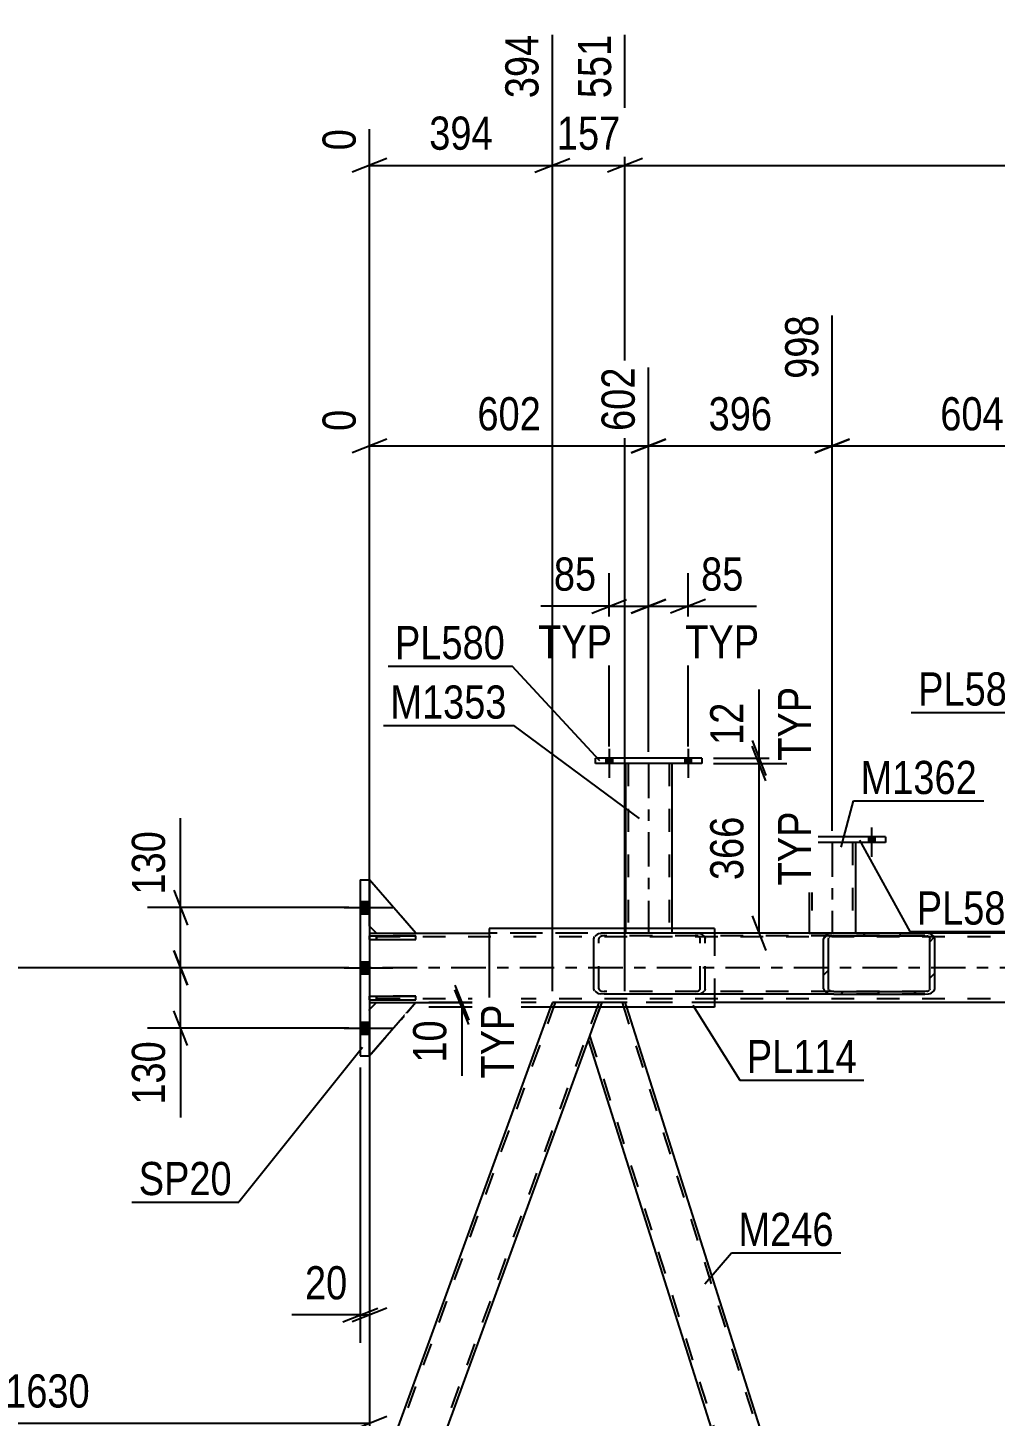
# Model space of a CAD drawing. Header units: millimetres. Extents: x -853 to 336, y -866 to -25.
# Drawn here: x -782.4 to -698.9, y -319 to -199.1 of the extents above; entities that cross this region are included whole.
import ezdxf

# ---------------------------------------------------------------- set-up
doc = ezdxf.new("R2010")
doc.units = ezdxf.units.MM
doc.linetypes.add('DXK_LINE_DOT2', pattern=[3.9198, 1.9599, -1.9599])
doc.linetypes.add('DXK_LINE_DOT3', pattern=[5.9187, 2.979, -0.9799, 0.9799, -0.9799])
doc.styles.add('Arial Narrow', font='ARIALN.TTF', dxfattribs={"height": 0.2})

# ---------------------------------------------------------------- blocks, each defined once
blk = doc.blocks.new('Part-570393679-12261 - 12244')
at = {"color": 2, "linetype": 'Continuous'}
for p, q in [((-753.69, -272.71), (-753.69, -287.91)), ((-753.69, -272.71), (-752.89, -272.71)), ((-752.89, -272.71), (-752.89, -287.91)), ((-753.69, -287.91), (-752.89, -287.91))]:
    blk.add_line(p, q, dxfattribs=at)
blk = doc.blocks.new('Part-570393679-12367 - 12244')
at = {"color": 2, "linetype": 'Continuous'}
for p, q in [((-724.2, -262.19), (-733.4, -262.19)), ((-733.4, -262.67), (-733.4, -262.19)), ((-724.2, -262.19), (-724.2, -262.67)), ((-724.2, -262.67), (-733.4, -262.67))]:
    blk.add_line(p, q, dxfattribs=at)
blk = doc.blocks.new('Part-570393679-12428 - 12244')
at = {"color": 2, "linetype": 'Continuous'}
for p, q in [((-730.8, -262.67), (-730.8, -276.91)), ((-726.8, -262.67), (-726.8, -276.91))]:
    blk.add_line(p, q, dxfattribs=at)
at = {"color": 7, "linetype": 'DXK_LINE_DOT2'}
for p, q in [((-726.8, -262.67), (-730.8, -262.67)), ((-730.8, -262.67), (-730.76, -262.67)), ((-730.56, -262.67), (-730.56, -277.31)), ((-727.04, -262.67), (-727.04, -277.31)), ((-730.8, -276.91), (-730.8, -277.31)), ((-726.8, -276.91), (-726.8, -277.31)), ((-726.8, -277.31), (-730.8, -277.31))]:
    blk.add_line(p, q, dxfattribs=at)
at = {"color": 7, "linetype": 'DXK_LINE_DOT3'}
blk.add_line((-728.8, -262.67), (-728.8, -277.31), dxfattribs=at)
blk = doc.blocks.new('Part-570393679-12443 - 12244')
at = {"color": 2, "linetype": 'Continuous'}
for p, q in [((-752.89, -277.31), (-752.29, -277.31)), ((-748.89, -277.31), (-742.57, -277.31)), ((-659.53, -277.31), (-723.12, -277.31)), ((-752.89, -283.31), (-752.29, -283.31)), ((-748.89, -283.31), (-742.57, -283.31)), ((-659.53, -283.31), (-723.12, -283.31))]:
    blk.add_line(p, q, dxfattribs=at)
at = {"color": 7, "linetype": 'DXK_LINE_DOT2'}
for p, q in [((-752.89, -277.31), (-752.89, -283.31)), ((-79.97, -277.63), (-752.89, -277.63)), ((-752.29, -277.31), (-748.89, -277.31)), ((-87.28, -277.31), (-742.57, -277.31)), ((-723.12, -277.31), (-742.57, -277.31)), ((-79.97, -282.99), (-752.89, -282.99)), ((-752.29, -283.31), (-748.89, -283.31)), ((-79.97, -283.31), (-742.57, -283.31)), ((-723.12, -283.31), (-742.57, -283.31))]:
    blk.add_line(p, q, dxfattribs=at)
at = {"color": 7, "linetype": 'DXK_LINE_DOT3'}
blk.add_line((-79.97, -280.31), (-752.89, -280.31), dxfattribs=at)
blk = doc.blocks.new('Part-570393679-12560 - 12244')
at = {"color": 7, "linetype": 'DXK_LINE_DOT2'}
for p, q in [((-748.89, -282.75), (-752.89, -282.75)), ((-752.89, -282.75), (-752.89, -283.07)), ((-752.29, -282.75), (-752.29, -283.07)), ((-748.89, -283.07), (-748.89, -282.75)), ((-752.89, -283.07), (-748.89, -283.07))]:
    blk.add_line(p, q, dxfattribs=at)
blk = doc.blocks.new('Part-570393679-12447 - 12244')
at = {"color": 2, "linetype": 'Continuous'}
for p, q in [((-748.89, -277.31), (-752.89, -272.71)), ((-752.89, -276.71), (-752.29, -277.31)), ((-752.29, -277.31), (-748.89, -277.31))]:
    blk.add_line(p, q, dxfattribs=at)
at = {"color": 7, "linetype": 'DXK_LINE_DOT2'}
blk.add_line((-752.89, -276.71), (-752.89, -272.71), dxfattribs=at)
blk = doc.blocks.new('Part-570393679-12475 - 12244')
at = {"color": 2, "linetype": 'Continuous'}
for p, q in [((-714.95, -269.47), (-714.95, -277.31)), ((-710.95, -269.47), (-710.95, -277.31))]:
    blk.add_line(p, q, dxfattribs=at)
at = {"color": 7, "linetype": 'DXK_LINE_DOT2'}
for p, q in [((-710.95, -269.47), (-714.95, -269.47)), ((-714.92, -269.47), (-714.95, -269.47)), ((-714.71, -269.47), (-714.71, -277.31)), ((-711.19, -269.47), (-711.19, -277.31)), ((-714.95, -277.31), (-714.95, -277.31)), ((-714.95, -277.31), (-710.95, -277.31)), ((-710.95, -277.31), (-710.95, -277.31)), ((-710.95, -277.31), (-710.95, -277.31))]:
    blk.add_line(p, q, dxfattribs=at)
at = {"color": 7, "linetype": 'DXK_LINE_DOT3'}
blk.add_line((-712.95, -269.47), (-712.95, -277.31), dxfattribs=at)
blk = doc.blocks.new('Part-570393679-12642 - 12244')
at = {"color": 7, "linetype": 'DXK_LINE_DOT2'}
for p, q in [((-752.89, -283.91), (-752.29, -283.31)), ((-748.89, -283.31), (-752.89, -287.91)), ((-752.89, -287.91), (-752.89, -283.91)), ((-752.29, -283.31), (-748.89, -283.31))]:
    blk.add_line(p, q, dxfattribs=at)
blk = doc.blocks.new('Part-570393679-12540 - 12244')
at = {"color": 2, "linetype": 'Continuous'}
for p, q in [((-708.35, -268.99), (-717.55, -268.99)), ((-717.55, -269.47), (-717.55, -268.99)), ((-708.35, -269.47), (-717.55, -269.47)), ((-708.35, -268.99), (-708.35, -269.47))]:
    blk.add_line(p, q, dxfattribs=at)
blk = doc.blocks.new('Part-570393679-12557 - 12244')
at = {"color": 7, "linetype": 'DXK_LINE_DOT2'}
for p, q in [((-748.89, -277.31), (-752.89, -272.71)), ((-752.89, -272.71), (-752.89, -276.71)), ((-752.89, -276.71), (-752.29, -277.31)), ((-752.29, -277.31), (-748.89, -277.31))]:
    blk.add_line(p, q, dxfattribs=at)
blk = doc.blocks.new('Part-570393679-12558 - 12244')
at = {"color": 2, "linetype": 'Continuous'}
for p, q in [((-752.89, -283.07), (-752.89, -282.75)), ((-752.89, -282.75), (-748.89, -282.75)), ((-748.89, -283.07), (-748.89, -282.75)), ((-752.89, -283.07), (-748.89, -283.07))]:
    blk.add_line(p, q, dxfattribs=at)
at = {"color": 7, "linetype": 'DXK_LINE_DOT2'}
blk.add_line((-752.29, -283.07), (-752.29, -282.75), dxfattribs=at)
blk = doc.blocks.new('Part-570393679-12559 - 12244')
at = {"color": 2, "linetype": 'Continuous'}
for p, q in [((-752.89, -277.87), (-752.89, -277.55)), ((-752.89, -277.55), (-748.89, -277.55)), ((-752.89, -277.87), (-748.89, -277.87)), ((-748.89, -277.87), (-748.89, -277.55))]:
    blk.add_line(p, q, dxfattribs=at)
at = {"color": 7, "linetype": 'DXK_LINE_DOT2'}
blk.add_line((-752.29, -277.87), (-752.29, -277.55), dxfattribs=at)
blk = doc.blocks.new('Part-570393679-12561 - 12244')
at = {"color": 7, "linetype": 'DXK_LINE_DOT2'}
for p, q in [((-748.89, -277.55), (-752.89, -277.55)), ((-752.89, -277.55), (-752.89, -277.87)), ((-752.89, -277.87), (-748.89, -277.87)), ((-752.29, -277.55), (-752.29, -277.87)), ((-748.89, -277.87), (-748.89, -277.55))]:
    blk.add_line(p, q, dxfattribs=at)
blk = doc.blocks.new('Part-570393679-12568 - 12244')
at = {"color": 2, "linetype": 'Continuous'}
for p, q in [((-752.89, -283.91), (-752.29, -283.31)), ((-748.89, -283.31), (-752.89, -287.91)), ((-752.29, -283.31), (-748.89, -283.31))]:
    blk.add_line(p, q, dxfattribs=at)
at = {"color": 7, "linetype": 'DXK_LINE_DOT2'}
blk.add_line((-752.89, -287.91), (-752.89, -283.91), dxfattribs=at)
blk = doc.blocks.new('Bolt-570393679-12614 - 12244')
at = {"linetype": 'Continuous'}
for points in [[(-731.92, -262.19), (-732.48, -262.19), (-732.48, -262.67), (-731.92, -262.67)], [(-731.92, -262.19), (-732.48, -262.19), (-732.48, -262.67), (-731.92, -262.67)], [(-725.12, -262.19), (-725.68, -262.19), (-725.68, -262.67), (-725.12, -262.67)], [(-725.12, -262.19), (-725.68, -262.19), (-725.68, -262.67), (-725.12, -262.67)]]:
    blk.add_hatch(color=1, dxfattribs=at).paths.add_polyline_path(points)
at = {"color": 1, "linetype": 'Continuous'}
for p, q in [((-732.48, -262.19), (-732.48, -262.67)), ((-732.48, -262.19), (-732.48, -262.67)), ((-732.2, -261.39), (-732.2, -263.91)), ((-732.2, -261.39), (-732.2, -263.91)), ((-731.92, -262.19), (-731.92, -262.67)), ((-731.92, -262.19), (-731.92, -262.67)), ((-725.68, -262.19), (-725.68, -262.67)), ((-725.68, -262.19), (-725.68, -262.67)), ((-725.4, -261.39), (-725.4, -263.91)), ((-725.4, -261.39), (-725.4, -263.91)), ((-725.12, -262.19), (-725.12, -262.67)), ((-725.12, -262.19), (-725.12, -262.67))]:
    blk.add_line(p, q, dxfattribs=at)
blk = doc.blocks.new('Bolt-570393679-12634 - 12244')
at = {"linetype": 'Continuous'}
for points in [[(-753.69, -274.59), (-753.69, -275.63), (-752.89, -275.63), (-752.89, -274.59)], [(-753.69, -274.59), (-753.69, -275.63), (-752.89, -275.63), (-752.89, -274.59)], [(-753.69, -274.59), (-753.69, -275.63), (-752.89, -275.63), (-752.89, -274.59)], [(-753.69, -279.79), (-753.69, -280.83), (-752.89, -280.83), (-752.89, -279.79)], [(-753.69, -279.79), (-753.69, -280.83), (-752.89, -280.83), (-752.89, -279.79)], [(-753.69, -284.99), (-753.69, -286.03), (-752.89, -286.03), (-752.89, -284.99)], [(-753.69, -284.99), (-753.69, -286.03), (-752.89, -286.03), (-752.89, -284.99)], [(-753.69, -284.99), (-753.69, -286.03), (-752.89, -286.03), (-752.89, -284.99)]]:
    blk.add_hatch(color=1, dxfattribs=at).paths.add_polyline_path(points)
at = {"color": 1, "linetype": 'Continuous'}
for p, q in [((-755.09, -275.11), (-750.89, -275.11)), ((-755.09, -275.11), (-750.89, -275.11)), ((-755.09, -275.11), (-750.89, -275.11)), ((-753.69, -274.59), (-752.89, -274.59)), ((-753.69, -274.59), (-752.89, -274.59)), ((-753.69, -274.59), (-752.89, -274.59)), ((-753.69, -275.63), (-752.89, -275.63)), ((-753.69, -275.63), (-752.89, -275.63)), ((-753.69, -275.63), (-752.89, -275.63)), ((-755.09, -280.31), (-750.89, -280.31)), ((-755.09, -280.31), (-750.89, -280.31)), ((-753.69, -279.79), (-752.89, -279.79)), ((-753.69, -279.79), (-752.89, -279.79)), ((-753.69, -280.83), (-752.89, -280.83)), ((-753.69, -280.83), (-752.89, -280.83)), ((-753.69, -284.99), (-752.89, -284.99)), ((-753.69, -284.99), (-752.89, -284.99)), ((-753.69, -284.99), (-752.89, -284.99)), ((-755.09, -285.51), (-750.89, -285.51)), ((-755.09, -285.51), (-750.89, -285.51)), ((-755.09, -285.51), (-750.89, -285.51)), ((-753.69, -286.03), (-752.89, -286.03)), ((-753.69, -286.03), (-752.89, -286.03)), ((-753.69, -286.03), (-752.89, -286.03))]:
    blk.add_line(p, q, dxfattribs=at)
blk = doc.blocks.new('Part-570393679-12718 - 12244')
at = {"color": 2, "linetype": 'Continuous'}
for p, q in [((-737.26, -283.71), (-780.28, -401.91)), ((-734.02, -286.52), (-776.02, -401.91))]:
    blk.add_line(p, q, dxfattribs=at)
at = {"color": 7, "linetype": 'DXK_LINE_DOT2'}
for p, q in [((-736.86, -283.31), (-780.17, -402.31)), ((-733.11, -283.31), (-776.42, -402.31)), ((-737.11, -283.31), (-737.26, -283.71)), ((-732.85, -283.31), (-737.11, -283.31)), ((-737.11, -283.31), (-737.07, -283.31)), ((-732.85, -283.31), (-734.02, -286.52)), ((-780.28, -401.91), (-780.42, -402.31)), ((-780.42, -402.31), (-776.17, -402.31)), ((-776.02, -401.91), (-776.17, -402.31))]:
    blk.add_line(p, q, dxfattribs=at)
blk = doc.blocks.new('Bolt-570393679-12727 - 12244')
at = {"linetype": 'Continuous'}
for points in [[(-716.07, -268.99), (-716.63, -268.99), (-716.63, -269.47), (-716.07, -269.47)], [(-716.07, -268.99), (-716.63, -268.99), (-716.63, -269.47), (-716.07, -269.47)], [(-709.27, -268.99), (-709.83, -268.99), (-709.83, -269.47), (-709.27, -269.47)], [(-709.27, -268.99), (-709.83, -268.99), (-709.83, -269.47), (-709.27, -269.47)]]:
    blk.add_hatch(color=1, dxfattribs=at).paths.add_polyline_path(points)
at = {"color": 1, "linetype": 'Continuous'}
for p, q in [((-716.35, -268.19), (-716.35, -270.71)), ((-716.35, -268.19), (-716.35, -270.71)), ((-709.55, -268.19), (-709.55, -270.71)), ((-709.55, -268.19), (-709.55, -270.71)), ((-716.63, -268.99), (-716.63, -269.47)), ((-716.63, -268.99), (-716.63, -269.47)), ((-716.07, -268.99), (-716.07, -269.47)), ((-716.07, -268.99), (-716.07, -269.47)), ((-709.83, -268.99), (-709.83, -269.47)), ((-709.83, -268.99), (-709.83, -269.47)), ((-709.27, -268.99), (-709.27, -269.47)), ((-709.27, -268.99), (-709.27, -269.47))]:
    blk.add_line(p, q, dxfattribs=at)
blk = doc.blocks.new('Part-570393679-12747 - 12244')
at = {"color": 2, "linetype": 'Continuous'}
for p, q in [((-742.57, -276.91), (-742.57, -283.71)), ((-723.12, -276.91), (-742.57, -276.91)), ((-723.12, -276.91), (-723.12, -277.31)), ((-723.12, -282.59), (-723.12, -283.71)), ((-723.12, -283.71), (-742.57, -283.71))]:
    blk.add_line(p, q, dxfattribs=at)
at = {"color": 7, "linetype": 'DXK_LINE_DOT2'}
blk.add_line((-723.12, -277.31), (-723.12, -282.59), dxfattribs=at)
blk = doc.blocks.new('Part-570393679-12815 - 12244')
at = {"linetype": 'Continuous'}
h = blk.add_hatch(dxfattribs=at)
h.set_pattern_fill('', scale=0.7, style=0, pattern_type=0)
h.set_pattern_definition([(45, (-713.697, -277.79), (-1.57154, 1.57154), [])])
h.paths.add_polyline_path([(-713.63, -277.61), (-713.7, -277.79), (-713.7, -282.11), (-713.63, -282.29), (-713.44, -282.45), (-713.16, -282.55), (-712.82, -282.59), (-704.96, -282.59), (-704.63, -282.55), (-704.34, -282.45), (-704.16, -282.29), (-704.09, -282.11), (-704.09, -277.79), (-704.16, -277.61), (-704.34, -277.45), (-704.63, -277.35), (-704.96, -277.31), (-712.82, -277.31), (-713.16, -277.35), (-713.44, -277.45)])
h.paths.add_polyline_path([(-712.99, -277.57), (-712.82, -277.55), (-704.96, -277.55), (-704.8, -277.57), (-704.65, -277.62), (-704.56, -277.7), (-704.53, -277.79), (-704.53, -282.11), (-704.56, -282.2), (-704.65, -282.28), (-704.8, -282.33), (-704.96, -282.35), (-712.82, -282.35), (-712.99, -282.33), (-713.13, -282.28), (-713.23, -282.2), (-713.26, -282.11), (-713.26, -277.79), (-713.23, -277.7), (-713.13, -277.62)])
at = {"color": 2, "linetype": 'Continuous'}
for p, q in [((-733.53, -277.79), (-733.46, -277.61)), ((-733.53, -282.11), (-733.53, -277.79)), ((-732.99, -277.35), (-732.65, -277.31)), ((-712.82, -277.31), (-732.65, -277.31)), ((-713.63, -277.61), (-713.7, -277.79)), ((-713.7, -282.11), (-713.7, -277.79)), ((-713.26, -277.79), (-713.23, -277.7)), ((-713.26, -282.11), (-713.26, -277.79)), ((-712.82, -277.31), (-713.16, -277.35)), ((-712.99, -277.57), (-712.82, -277.55)), ((-712.82, -277.31), (-704.96, -277.31)), ((-712.82, -277.55), (-704.96, -277.55)), ((-704.63, -277.35), (-704.96, -277.31)), ((-704.96, -277.55), (-704.8, -277.57)), ((-704.56, -277.7), (-704.53, -277.79)), ((-704.53, -282.11), (-704.53, -277.79)), ((-704.09, -277.79), (-704.16, -277.61)), ((-704.09, -282.11), (-704.09, -277.79)), ((-733.46, -282.29), (-733.53, -282.11)), ((-732.65, -282.59), (-732.99, -282.55)), ((-712.82, -282.59), (-732.65, -282.59)), ((-713.7, -282.11), (-713.63, -282.29)), ((-713.23, -282.2), (-713.26, -282.11)), ((-713.16, -282.55), (-712.82, -282.59)), ((-712.82, -282.35), (-712.99, -282.33)), ((-712.82, -282.35), (-704.96, -282.35)), ((-712.82, -282.59), (-704.96, -282.59)), ((-704.8, -282.33), (-704.96, -282.35)), ((-704.96, -282.59), (-704.63, -282.55)), ((-704.53, -282.11), (-704.56, -282.2)), ((-704.16, -282.29), (-704.09, -282.11))]:
    blk.add_line(p, q, dxfattribs=at)
at = {"color": 7, "linetype": 'DXK_LINE_DOT2'}
for p, q in [((-733.06, -277.7), (-733.09, -277.79)), ((-733.09, -282.11), (-733.09, -277.79)), ((-732.65, -277.55), (-732.82, -277.57)), ((-704.96, -277.55), (-732.65, -277.55)), ((-724.79, -277.31), (-724.46, -277.35)), ((-724.62, -277.57), (-724.79, -277.55)), ((-724.36, -277.79), (-724.39, -277.7)), ((-724.36, -282.11), (-724.36, -277.79)), ((-723.98, -277.61), (-723.92, -277.79)), ((-723.92, -282.11), (-723.92, -277.79)), ((-704.96, -277.31), (-712.82, -277.31)), ((-733.09, -282.11), (-733.06, -282.2)), ((-732.82, -282.33), (-732.65, -282.35)), ((-704.96, -282.35), (-732.65, -282.35)), ((-724.79, -282.35), (-724.62, -282.33)), ((-724.46, -282.55), (-724.79, -282.59)), ((-724.39, -282.2), (-724.36, -282.11)), ((-723.92, -282.11), (-723.98, -282.29)), ((-704.96, -282.59), (-712.82, -282.59))]:
    blk.add_line(p, q, dxfattribs=at)
at = {"color": 2, "linetype": 'Continuous'}
for centre, radius, start, end in [((-732.85, -278.15), 0.817, 99.5182, 138.0639), ((-713.02, -278.15), 0.817, 99.5182, 138.0639), ((-712.92, -277.97), 0.409, 99.5182, 138.0639), ((-704.86, -277.97), 0.409, 41.9363, 80.4819), ((-704.76, -278.15), 0.817, 41.9363, 80.4819), ((-732.85, -281.75), 0.817, 221.9363, 260.4819), ((-713.02, -281.75), 0.817, 221.9363, 260.4819), ((-712.92, -281.93), 0.409, 221.9363, 260.4819), ((-704.86, -281.93), 0.409, 279.5182, 318.0639), ((-704.76, -281.75), 0.817, 279.5182, 318.0639)]:
    blk.add_arc(centre, radius, start, end, dxfattribs=at)
at = {"color": 7, "linetype": 'DXK_LINE_DOT2'}
for centre, radius, start, end in [((-732.75, -277.97), 0.409, 99.5182, 138.0639), ((-724.69, -277.97), 0.409, 41.9363, 80.4819), ((-724.59, -278.15), 0.817, 41.9363, 80.4819), ((-732.75, -281.93), 0.409, 221.9363, 260.4819), ((-724.69, -281.93), 0.409, 279.5182, 318.0639), ((-724.59, -281.75), 0.817, 279.5182, 318.0639)]:
    blk.add_arc(centre, radius, start, end, dxfattribs=at)
blk = doc.blocks.new('Part-570393679-12836 - 12244')
at = {"color": 2, "linetype": 'Continuous'}
for p, q in [((-733, -283.71), (-734.02, -286.52)), ((-730.71, -283.71), (-694.12, -399.1)), ((-734.02, -286.52), (-697.43, -401.91)), ((-694.12, -399.1), (-695.14, -401.91))]:
    blk.add_line(p, q, dxfattribs=at)
at = {"color": 7, "linetype": 'DXK_LINE_DOT2'}
for p, q in [((-732.85, -283.31), (-733, -283.71)), ((-730.84, -283.31), (-732.85, -283.31)), ((-731.09, -283.31), (-694.26, -399.47)), ((-730.84, -283.31), (-730.71, -283.71)), ((-733.89, -286.15), (-697.05, -402.31)), ((-694.26, -399.47), (-694.39, -399.84)), ((-697.43, -401.91), (-697.3, -402.31)), ((-695.29, -402.31), (-697.3, -402.31)), ((-695.14, -401.91), (-695.29, -402.31))]:
    blk.add_line(p, q, dxfattribs=at)
blk = doc.blocks.new('StraightDimension-570393679-14211 - 12244')
at = {"color": 7, "linetype": 'Continuous'}
for p, q in [((-730.84, -282.31), (-730.84, -199.74)), ((-651.98, -282.31), (-651.98, -202.41)), ((-729.34, -210.42), (-732.34, -211.62)), ((-653.48, -211.62), (-650.48, -210.42)), ((-730.84, -211.02), (-651.98, -211.02))]:
    blk.add_line(p, q, dxfattribs=at)
at = {"color": 0}
blk.add_wipeout([(-687.15, -210.27), (-687.15, -206.07), (-695.67, -206.07), (-695.67, -210.27)], dxfattribs=at)
at = {"color": 3, "style": 'Arial Narrow'}
blk.add_text('1972', height=2.863, dxfattribs=at).set_placement((-695.07, -209.67))
at = {"color": 0, "linetype": 'Continuous'}
blk.add_wipeout([(-652.58, -201.81), (-656.78, -201.81), (-656.78, -210.32), (-652.58, -210.32)], dxfattribs=at)
at = {"color": 3, "linetype": 'Continuous', "style": 'Arial Narrow'}
blk.add_text('2523', height=2.863, rotation=90.0002, dxfattribs=at).set_placement((-653.18, -209.72))
blk = doc.blocks.new('StraightDimension-570393679-14328 - 12244')
at = {"color": 7, "linetype": 'Continuous'}
for p, q in [((-745.52, -281.81), (-744.32, -284.81)), ((-744.32, -285.21), (-745.52, -282.21)), ((-743.57, -283.31), (-747.77, -283.31)), ((-743.57, -283.71), (-747.77, -283.71)), ((-744.92, -283.71), (-744.92, -283.31)), ((-744.92, -283.71), (-744.92, -289.62)), ((-744.92, -283.71), (-744.92, -289.62))]:
    blk.add_line(p, q, dxfattribs=at)
at = {"color": 0, "linetype": 'Continuous'}
blk.add_wipeout([(-739.82, -282.87), (-744.02, -282.87), (-744.02, -290.46), (-739.82, -290.46)], dxfattribs=at)
at = {"color": 0}
blk.add_wipeout([(-745.67, -284.23), (-749.87, -284.23), (-749.87, -289.09), (-745.67, -289.09)], dxfattribs=at)
at = {"color": 3, "linetype": 'Continuous', "style": 'Arial Narrow'}
blk.add_text('TYP', height=2.863, rotation=90.0002, dxfattribs=at).set_placement((-740.42, -289.86))
at = {"color": 3, "style": 'Arial Narrow'}
blk.add_text('10', height=2.863, rotation=90.0002, dxfattribs=at).set_placement((-746.27, -288.49))
blk = doc.blocks.new('StraightDimension-570393679-25296 - 12244')
at = {"color": 7, "linetype": 'Continuous'}
for p, q in [((-732.2, -261.19), (-732.2, -246.24)), ((-728.8, -261.67), (-728.8, -246.24)), ((-732.2, -249.09), (-738.1, -249.09)), ((-732.2, -249.09), (-738.1, -249.09)), ((-733.7, -249.69), (-730.7, -248.49)), ((-732.2, -249.09), (-728.8, -249.09)), ((-727.3, -248.49), (-730.3, -249.69))]:
    blk.add_line(p, q, dxfattribs=at)
at = {"color": 0}
blk.add_wipeout([(-732.72, -248.34), (-732.72, -244.14), (-737.58, -244.14), (-737.58, -248.34)], dxfattribs=at)
at = {"color": 0, "linetype": 'Continuous'}
blk.add_wipeout([(-731.35, -254.19), (-731.35, -249.99), (-738.94, -249.99), (-738.94, -254.19)], dxfattribs=at)
at = {"color": 3, "style": 'Arial Narrow'}
blk.add_text('85', height=2.863, dxfattribs=at).set_placement((-736.98, -247.74))
at = {"color": 3, "linetype": 'Continuous', "style": 'Arial Narrow'}
blk.add_text('TYP', height=2.863, dxfattribs=at).set_placement((-738.34, -253.59))
blk = doc.blocks.new('StraightDimension-570393679-14193 - 12244')
at = {"color": 7, "linetype": 'Continuous'}
for p, q in [((-737.11, -282.31), (-737.11, -199.74)), ((-730.84, -282.31), (-730.84, -199.74)), ((-738.61, -211.62), (-735.61, -210.42)), ((-729.34, -210.42), (-732.34, -211.62)), ((-737.11, -211.02), (-730.84, -211.02))]:
    blk.add_line(p, q, dxfattribs=at)
at = {"color": 0}
blk.add_wipeout([(-730.63, -210.27), (-730.63, -206.07), (-737.32, -206.07), (-737.32, -210.27)], dxfattribs=at)
at = {"color": 3, "style": 'Arial Narrow'}
blk.add_text('157', height=2.863, dxfattribs=at).set_placement((-736.72, -209.67))
at = {"color": 0, "linetype": 'Continuous'}
blk.add_wipeout([(-731.44, -199.14), (-735.64, -199.14), (-735.64, -205.82), (-731.44, -205.82)], dxfattribs=at)
at = {"color": 3, "linetype": 'Continuous', "style": 'Arial Narrow'}
blk.add_text('551', height=2.863, rotation=90.0002, dxfattribs=at).set_placement((-732.04, -205.22))
blk = doc.blocks.new('StraightDimension-570393679-25295 - 12244')
at = {"color": 7, "linetype": 'Continuous'}
for p, q in [((-728.8, -261.67), (-728.8, -246.24)), ((-725.4, -261.19), (-725.4, -246.24)), ((-730.3, -249.69), (-727.3, -248.49)), ((-728.8, -249.09), (-725.4, -249.09)), ((-723.9, -248.49), (-726.9, -249.69)), ((-725.4, -249.09), (-719.49, -249.09)), ((-725.4, -249.09), (-719.49, -249.09))]:
    blk.add_line(p, q, dxfattribs=at)
at = {"color": 0}
blk.add_wipeout([(-720.01, -248.34), (-720.01, -244.14), (-724.87, -244.14), (-724.87, -248.34)], dxfattribs=at)
at = {"color": 0, "linetype": 'Continuous'}
blk.add_wipeout([(-718.65, -254.19), (-718.65, -249.99), (-726.24, -249.99), (-726.24, -254.19)], dxfattribs=at)
at = {"color": 3, "style": 'Arial Narrow'}
blk.add_text('85', height=2.863, dxfattribs=at).set_placement((-724.27, -247.74))
at = {"color": 3, "linetype": 'Continuous', "style": 'Arial Narrow'}
blk.add_text('TYP', height=2.863, dxfattribs=at).set_placement((-725.64, -253.59))
blk = doc.blocks.new('StraightDimension-570393679-13739 - 12244')
at = {"color": 7, "linetype": 'Continuous'}
for p, q in [((-753.69, -288.91), (-753.69, -312.68)), ((-752.89, -288.91), (-752.89, -312.68)), ((-753.69, -310.28), (-759.59, -310.28)), ((-753.69, -310.28), (-759.59, -310.28)), ((-755.19, -310.88), (-752.19, -309.68)), ((-751.39, -309.68), (-754.39, -310.88)), ((-753.69, -310.28), (-752.89, -310.28))]:
    blk.add_line(p, q, dxfattribs=at)
at = {"color": 0}
blk.add_wipeout([(-754.21, -309.53), (-754.21, -305.33), (-759.07, -305.33), (-759.07, -309.53)], dxfattribs=at)
at = {"color": 3, "style": 'Arial Narrow'}
blk.add_text('20', height=2.863, dxfattribs=at).set_placement((-758.47, -308.93))
blk = doc.blocks.new('StraightDimension-570393679-13951 - 12244')
at = {"color": 7, "linetype": 'Continuous'}
blk.add_line((-754.69, -280.31), (-825.44, -280.31), dxfattribs=at)
blk = doc.blocks.new('StraightDimension-570393679-19906 - 12244')
at = {"color": 7, "linetype": 'Continuous'}
for p, q in [((-728.8, -261.67), (-728.8, -228.47)), ((-752.89, -276.31), (-752.89, -232.12)), ((-751.39, -234.65), (-754.39, -235.85)), ((-730.3, -235.85), (-727.3, -234.65)), ((-752.89, -235.25), (-728.8, -235.25))]:
    blk.add_line(p, q, dxfattribs=at)
at = {"color": 0}
blk.add_wipeout([(-737.5, -234.5), (-737.5, -230.3), (-744.18, -230.3), (-744.18, -234.5)], dxfattribs=at)
at = {"color": 3, "style": 'Arial Narrow'}
blk.add_text('602', height=2.863, dxfattribs=at).set_placement((-743.58, -233.9))
at = {"color": 0, "linetype": 'Continuous'}
for points in [[(-729.4, -227.87), (-733.6, -227.87), (-733.6, -234.55), (-729.4, -234.55)], [(-753.49, -231.52), (-757.69, -231.52), (-757.69, -234.55), (-753.49, -234.55)]]:
    blk.add_wipeout(points, dxfattribs=at)
at = {"color": 3, "linetype": 'Continuous', "style": 'Arial Narrow'}
for s, height, p in [('602', 2.863, (-730, -233.95)), ('0', 2.86, (-754.09, -233.95))]:
    blk.add_text(s, height=height, rotation=90.0002, dxfattribs=at).set_placement(p)
blk = doc.blocks.new('StraightDimension-570393679-13936 - 12244')
at = {"color": 7, "linetype": 'Continuous'}
for p, q in [((-719.27, -262.19), (-719.27, -256.28)), ((-719.27, -262.19), (-719.27, -256.28)), ((-719.87, -260.69), (-718.67, -263.69)), ((-718.67, -264.17), (-719.87, -261.17)), ((-723.2, -262.19), (-716.87, -262.19)), ((-719.27, -262.67), (-719.27, -262.19)), ((-723.2, -262.67), (-716.87, -262.67))]:
    blk.add_line(p, q, dxfattribs=at)
at = {"color": 0, "linetype": 'Continuous'}
blk.add_wipeout([(-714.17, -255.44), (-718.37, -255.44), (-718.37, -263.03), (-714.17, -263.03)], dxfattribs=at)
at = {"color": 0}
blk.add_wipeout([(-720.02, -256.81), (-724.22, -256.81), (-724.22, -261.66), (-720.02, -261.66)], dxfattribs=at)
at = {"color": 3, "linetype": 'Continuous', "style": 'Arial Narrow'}
blk.add_text('TYP', height=2.863, rotation=90.0002, dxfattribs=at).set_placement((-714.77, -262.43))
at = {"color": 3, "style": 'Arial Narrow'}
blk.add_text('12', height=2.863, rotation=90.0002, dxfattribs=at).set_placement((-720.62, -261.06))
blk = doc.blocks.new('StraightDimension-570393679-14311 - 12244')
at = {"color": 7, "linetype": 'Continuous'}
for p, q in [((-769.2, -275.11), (-769.2, -267.38)), ((-769.2, -275.11), (-769.2, -267.38)), ((-769.8, -273.61), (-768.6, -276.61)), ((-754.69, -275.11), (-772.05, -275.11)), ((-769.2, -280.31), (-769.2, -275.11)), ((-768.6, -281.81), (-769.8, -278.81)), ((-754.69, -280.31), (-772.05, -280.31))]:
    blk.add_line(p, q, dxfattribs=at)
at = {"color": 0}
blk.add_wipeout([(-769.95, -267.9), (-774.15, -267.9), (-774.15, -274.58), (-769.95, -274.58)], dxfattribs=at)
at = {"color": 3, "style": 'Arial Narrow'}
blk.add_text('130', height=2.863, rotation=90.0002, dxfattribs=at).set_placement((-770.55, -273.98))
blk = doc.blocks.new('StraightDimension-570393679-14319 - 12244')
at = {"color": 7, "linetype": 'Continuous'}
for p, q in [((-769.8, -278.81), (-768.6, -281.81)), ((-754.69, -280.31), (-772.05, -280.31)), ((-769.2, -285.51), (-769.2, -280.31)), ((-768.6, -287.01), (-769.8, -284.01)), ((-754.69, -285.51), (-772.05, -285.51)), ((-769.2, -285.51), (-769.2, -293.24)), ((-769.2, -285.51), (-769.2, -293.24))]:
    blk.add_line(p, q, dxfattribs=at)
at = {"color": 0}
blk.add_wipeout([(-769.95, -286.03), (-774.15, -286.03), (-774.15, -292.72), (-769.95, -292.72)], dxfattribs=at)
at = {"color": 3, "style": 'Arial Narrow'}
blk.add_text('130', height=2.863, rotation=90.0002, dxfattribs=at).set_placement((-770.55, -292.12))
blk = doc.blocks.new('StraightDimension-570393679-13956 - 12244')
at = {"color": 7, "linetype": 'Continuous'}
for p, q in [((-737.11, -282.31), (-737.11, -199.74)), ((-752.89, -276.31), (-752.89, -207.9)), ((-751.39, -210.42), (-754.39, -211.62)), ((-738.61, -211.62), (-735.61, -210.42)), ((-752.89, -211.02), (-737.11, -211.02))]:
    blk.add_line(p, q, dxfattribs=at)
at = {"color": 0}
blk.add_wipeout([(-741.66, -210.27), (-741.66, -206.07), (-748.34, -206.07), (-748.34, -210.27)], dxfattribs=at)
at = {"color": 3, "style": 'Arial Narrow'}
blk.add_text('394', height=2.863, dxfattribs=at).set_placement((-747.74, -209.67))
at = {"color": 0, "linetype": 'Continuous'}
for points in [[(-737.71, -199.14), (-741.91, -199.14), (-741.91, -205.82), (-737.71, -205.82)], [(-753.49, -207.3), (-757.69, -207.3), (-757.69, -210.32), (-753.49, -210.32)]]:
    blk.add_wipeout(points, dxfattribs=at)
at = {"color": 3, "linetype": 'Continuous', "style": 'Arial Narrow'}
for s, height, p in [('394', 2.863, (-738.31, -205.22)), ('0', 2.86, (-754.09, -209.72))]:
    blk.add_text(s, height=height, rotation=90.0002, dxfattribs=at).set_placement(p)
blk = doc.blocks.new('StraightDimension-570393679-13355 - 12244')
at = {"color": 7, "linetype": 'Continuous'}
for p, q in [((-752.89, -284.31), (-752.89, -322.02)), ((-808.49, -401.31), (-808.49, -316.77)), ((-806.99, -319.02), (-809.99, -320.22)), ((-808.49, -319.62), (-752.89, -319.62)), ((-754.39, -320.22), (-751.39, -319.02))]:
    blk.add_line(p, q, dxfattribs=at)
at = {"color": 0}
blk.add_wipeout([(-776.43, -318.87), (-776.43, -314.67), (-784.95, -314.67), (-784.95, -318.87)], dxfattribs=at)
at = {"color": 3, "style": 'Arial Narrow'}
blk.add_text('1630', height=2.863, dxfattribs=at).set_placement((-784.35, -318.27))
blk = doc.blocks.new('StraightDimension-570393679-13942 - 12244')
at = {"color": 7, "linetype": 'Continuous'}
for p, q in [((-718.67, -264.17), (-719.87, -261.17)), ((-723.2, -262.67), (-716.87, -262.67)), ((-719.27, -277.31), (-719.27, -262.67)), ((-719.87, -275.81), (-718.67, -278.81)), ((-610.79, -277.31), (-722.12, -277.31))]:
    blk.add_line(p, q, dxfattribs=at)
at = {"color": 0}
blk.add_wipeout([(-720.02, -266.65), (-724.22, -266.65), (-724.22, -273.33), (-720.02, -273.33)], dxfattribs=at)
at = {"color": 0, "linetype": 'Continuous'}
blk.add_wipeout([(-714.17, -266.2), (-718.37, -266.2), (-718.37, -273.79), (-714.17, -273.79)], dxfattribs=at)
at = {"color": 3, "linetype": 'Continuous', "style": 'Arial Narrow'}
blk.add_text('TYP', height=2.863, rotation=90.0002, dxfattribs=at).set_placement((-714.77, -273.19))
at = {"color": 3, "style": 'Arial Narrow'}
blk.add_text('366', height=2.863, rotation=90.0002, dxfattribs=at).set_placement((-720.62, -272.73))
blk = doc.blocks.new('StraightDimension-570393679-19904 - 12244')
at = {"color": 7, "linetype": 'Continuous'}
for p, q in [((-712.95, -268.47), (-712.95, -223.97)), ((-688.8, -261.67), (-688.8, -226.64)), ((-711.45, -234.65), (-714.45, -235.85)), ((-690.3, -235.85), (-687.3, -234.65)), ((-712.95, -235.25), (-688.8, -235.25))]:
    blk.add_line(p, q, dxfattribs=at)
at = {"color": 0}
blk.add_wipeout([(-697.53, -234.5), (-697.53, -230.3), (-704.22, -230.3), (-704.22, -234.5)], dxfattribs=at)
at = {"color": 3, "style": 'Arial Narrow'}
blk.add_text('604', height=2.863, dxfattribs=at).set_placement((-703.62, -233.9))
at = {"color": 0, "linetype": 'Continuous'}
blk.add_wipeout([(-689.4, -226.04), (-693.6, -226.04), (-693.6, -234.55), (-689.4, -234.55)], dxfattribs=at)
at = {"color": 3, "linetype": 'Continuous', "style": 'Arial Narrow'}
blk.add_text('1602', height=2.863, rotation=90.0002, dxfattribs=at).set_placement((-690, -233.95))
blk = doc.blocks.new('StraightDimension-570393679-19905 - 12244')
at = {"color": 7, "linetype": 'Continuous'}
for p, q in [((-712.95, -268.47), (-712.95, -223.97)), ((-728.8, -261.67), (-728.8, -228.47)), ((-727.3, -234.65), (-730.3, -235.85)), ((-714.45, -235.85), (-711.45, -234.65)), ((-728.8, -235.25), (-712.95, -235.25))]:
    blk.add_line(p, q, dxfattribs=at)
at = {"color": 0}
blk.add_wipeout([(-717.53, -234.5), (-717.53, -230.3), (-724.22, -230.3), (-724.22, -234.5)], dxfattribs=at)
at = {"color": 3, "style": 'Arial Narrow'}
blk.add_text('396', height=2.863, dxfattribs=at).set_placement((-723.62, -233.9))
at = {"color": 0, "linetype": 'Continuous'}
blk.add_wipeout([(-713.55, -223.37), (-717.75, -223.37), (-717.75, -230.05), (-713.55, -230.05)], dxfattribs=at)
at = {"color": 3, "linetype": 'Continuous', "style": 'Arial Narrow'}
blk.add_text('998', height=2.863, rotation=90.0002, dxfattribs=at).set_placement((-714.15, -229.45))
blk = doc.blocks.new('Mark-570393679-12257 - 12244')
at = {"color": 30, "linetype": 'Continuous'}
for p in [(-753.51, -287.19), (-773.42, -300.53)]:
    blk.add_line(p, (-764.18, -300.53), dxfattribs=at)
at = {"color": 0}
blk.add_wipeout([(-764.78, -299.93), (-764.78, -296.93), (-772.82, -296.93), (-772.82, -299.93)], dxfattribs=at)
blk.add_wipeout([(-764.78, -299.93), (-764.78, -296.93), (-772.82, -296.93), (-772.82, -299.93)], dxfattribs=at)
at = {"color": 3, "style": 'Arial Narrow'}
blk.add_text('SP20', height=2.863, dxfattribs=at).set_placement((-772.82, -299.93))
blk = doc.blocks.new('Mark-570393679-12424 - 12244')
at = {"color": 30, "linetype": 'Continuous'}
for p in [(-751.7, -259.39), (-729.6, -267.4)]:
    blk.add_line(p, (-740.45, -259.39), dxfattribs=at)
at = {"color": 0}
blk.add_wipeout([(-741.05, -258.79), (-741.05, -255.79), (-751.1, -255.79), (-751.1, -258.79)], dxfattribs=at)
blk.add_wipeout([(-741.05, -258.79), (-741.05, -255.79), (-751.1, -255.79), (-751.1, -258.79)], dxfattribs=at)
at = {"color": 3, "style": 'Arial Narrow'}
blk.add_text('M1353', height=2.863, dxfattribs=at).set_placement((-751.1, -258.79))
blk = doc.blocks.new('Mark-570393679-12363 - 12244')
at = {"color": 30, "linetype": 'Continuous'}
for p in [(-751.3, -254.26), (-733.02, -262.44)]:
    blk.add_line(p, (-740.59, -254.26), dxfattribs=at)
at = {"color": 0}
blk.add_wipeout([(-741.19, -253.66), (-741.19, -250.66), (-750.7, -250.66), (-750.7, -253.66)], dxfattribs=at)
blk.add_wipeout([(-741.19, -253.66), (-741.19, -250.66), (-750.7, -250.66), (-750.7, -253.66)], dxfattribs=at)
at = {"color": 3, "style": 'Arial Narrow'}
blk.add_text('PL580', height=2.863, dxfattribs=at).set_placement((-750.7, -253.66))
blk = doc.blocks.new('Mark-570393679-12743 - 12244')
at = {"color": 30, "linetype": 'Continuous'}
for p, q in [((-724.99, -283.54), (-720.92, -290)), ((-720.92, -290), (-710.22, -290))]:
    blk.add_line(p, q, dxfattribs=at)
at = {"color": 0}
blk.add_wipeout([(-710.82, -289.4), (-710.82, -286.4), (-720.32, -286.4), (-720.32, -289.4)], dxfattribs=at)
blk.add_wipeout([(-710.82, -289.4), (-710.82, -286.4), (-720.32, -286.4), (-720.32, -289.4)], dxfattribs=at)
at = {"color": 3, "style": 'Arial Narrow'}
blk.add_text('PL114', height=2.863, dxfattribs=at).set_placement((-720.32, -289.4))
blk = doc.blocks.new('Mark-570393679-12434 - 12244')
at = {"color": 30, "linetype": 'Continuous'}
for p in [(-706.13, -258.26), (-693.06, -262.32)]:
    blk.add_line(p, (-695.43, -258.26), dxfattribs=at)
at = {"color": 0}
blk.add_wipeout([(-696.03, -257.66), (-696.03, -254.66), (-705.53, -254.66), (-705.53, -257.66)], dxfattribs=at)
blk.add_wipeout([(-696.03, -257.66), (-696.03, -254.66), (-705.53, -254.66), (-705.53, -257.66)], dxfattribs=at)
at = {"color": 3, "style": 'Arial Narrow'}
blk.add_text('PL580', height=2.863, dxfattribs=at).set_placement((-705.53, -257.66))
blk = doc.blocks.new('Mark-570393679-12471 - 12244')
at = {"color": 30, "linetype": 'Continuous'}
for p, q in [((-712.19, -269.9), (-711.1, -265.9)), ((-711.1, -265.9), (-699.85, -265.9))]:
    blk.add_line(p, q, dxfattribs=at)
at = {"color": 0}
blk.add_wipeout([(-700.45, -265.3), (-700.45, -262.3), (-710.5, -262.3), (-710.5, -265.3)], dxfattribs=at)
blk.add_wipeout([(-700.45, -265.3), (-700.45, -262.3), (-710.5, -262.3), (-710.5, -265.3)], dxfattribs=at)
at = {"color": 3, "style": 'Arial Narrow'}
blk.add_text('M1362', height=2.863, dxfattribs=at).set_placement((-710.5, -265.3))
blk = doc.blocks.new('Mark-570393679-12536 - 12244')
at = {"color": 30, "linetype": 'Continuous'}
for p, q in [((-710.6, -269.27), (-706.25, -277.17)), ((-706.25, -277.17), (-695.55, -277.17))]:
    blk.add_line(p, q, dxfattribs=at)
at = {"color": 0}
blk.add_wipeout([(-696.15, -276.57), (-696.15, -273.57), (-705.65, -273.57), (-705.65, -276.57)], dxfattribs=at)
blk.add_wipeout([(-696.15, -276.57), (-696.15, -273.57), (-705.65, -273.57), (-705.65, -276.57)], dxfattribs=at)
at = {"color": 3, "style": 'Arial Narrow'}
blk.add_text('PL580', height=2.863, dxfattribs=at).set_placement((-705.65, -276.57))
blk = doc.blocks.new('Mark-570393679-12832 - 12244')
at = {"color": 30, "linetype": 'Continuous'}
for p, q in [((-723.96, -307.58), (-721.64, -304.92)), ((-721.64, -304.92), (-712.22, -304.92))]:
    blk.add_line(p, q, dxfattribs=at)
at = {"color": 0}
blk.add_wipeout([(-712.82, -304.32), (-712.82, -301.32), (-721.04, -301.32), (-721.04, -304.32)], dxfattribs=at)
blk.add_wipeout([(-712.82, -304.32), (-712.82, -301.32), (-721.04, -301.32), (-721.04, -304.32)], dxfattribs=at)
at = {"color": 3, "style": 'Arial Narrow'}
blk.add_text('M246', height=2.863, dxfattribs=at).set_placement((-721.04, -304.32))

msp = doc.modelspace()

# ---------------------------------------------------------------- block references
for name in ['Part-570393679-12367 - 12244', 'Bolt-570393679-12614 - 12244', 'Part-570393679-12428 - 12244', 'Bolt-570393679-12727 - 12244', 'Part-570393679-12540 - 12244', 'Part-570393679-12475 - 12244', 'Part-570393679-12261 - 12244', 'Part-570393679-12447 - 12244', 'Part-570393679-12557 - 12244', 'Bolt-570393679-12634 - 12244', 'Part-570393679-12747 - 12244', 'Part-570393679-12443 - 12244', 'Part-570393679-12559 - 12244', 'Part-570393679-12561 - 12244', 'Part-570393679-12815 - 12244', 'Part-570393679-12560 - 12244', 'Part-570393679-12558 - 12244', 'Part-570393679-12718 - 12244', 'Part-570393679-12642 - 12244', 'Part-570393679-12568 - 12244', 'Part-570393679-12836 - 12244']:
    msp.add_blockref(name, (0, 0))

# ---------------------------------------------------------------- next in the draw order: block references
for name in ['StraightDimension-570393679-14211 - 12244', 'StraightDimension-570393679-14328 - 12244', 'Mark-570393679-12743 - 12244', 'StraightDimension-570393679-13739 - 12244', 'Mark-570393679-12832 - 12244']:
    msp.add_blockref(name, (0, 0))

# ---------------------------------------------------------------- next in the draw order: block references
for name in ['StraightDimension-570393679-25296 - 12244', 'StraightDimension-570393679-13951 - 12244']:
    msp.add_blockref(name, (0, 0))

# ---------------------------------------------------------------- next in the draw order: block references
msp.add_blockref('StraightDimension-570393679-14193 - 12244', (0, 0))

# ---------------------------------------------------------------- next in the draw order: block references
msp.add_blockref('StraightDimension-570393679-25295 - 12244', (0, 0))

# ---------------------------------------------------------------- next in the draw order: block references
for name in ['StraightDimension-570393679-19906 - 12244', 'StraightDimension-570393679-13936 - 12244']:
    msp.add_blockref(name, (0, 0))

# ---------------------------------------------------------------- next in the draw order: block references
for name in ['StraightDimension-570393679-13942 - 12244', 'StraightDimension-570393679-14311 - 12244']:
    msp.add_blockref(name, (0, 0))

# ---------------------------------------------------------------- next in the draw order: block references
for name in ['StraightDimension-570393679-19904 - 12244', 'StraightDimension-570393679-14319 - 12244']:
    msp.add_blockref(name, (0, 0))

# ---------------------------------------------------------------- next in the draw order: block references
for name in ['StraightDimension-570393679-13956 - 12244', 'StraightDimension-570393679-19905 - 12244', 'Mark-570393679-12434 - 12244', 'StraightDimension-570393679-13355 - 12244']:
    msp.add_blockref(name, (0, 0))

# ---------------------------------------------------------------- next in the draw order: block references
for name in ['Mark-570393679-12424 - 12244', 'Mark-570393679-12471 - 12244', 'Mark-570393679-12257 - 12244']:
    msp.add_blockref(name, (0, 0))

# ---------------------------------------------------------------- next in the draw order: block references
for name in ['Mark-570393679-12363 - 12244', 'Mark-570393679-12536 - 12244']:
    msp.add_blockref(name, (0, 0))

doc.saveas('drawing.dxf')
